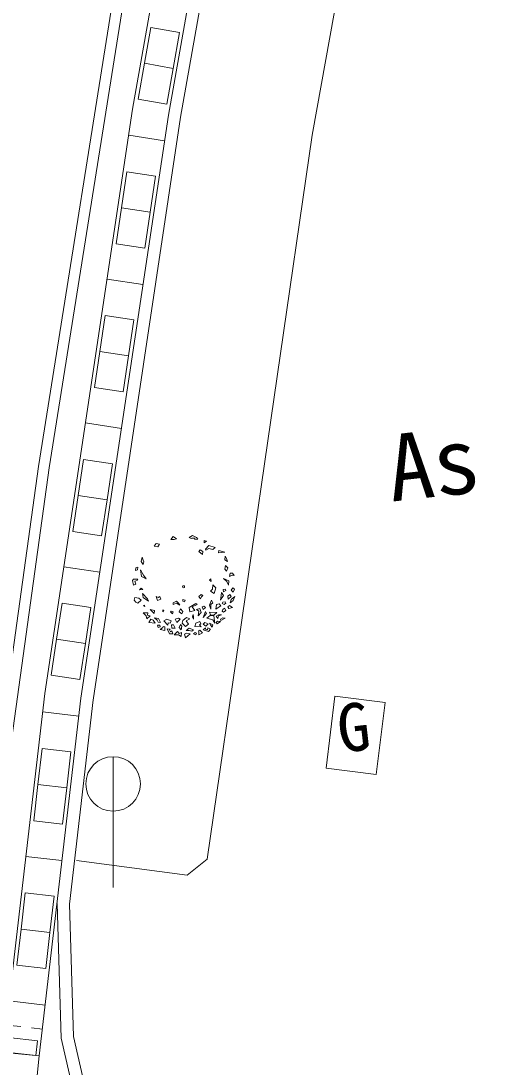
# Model space of a CAD drawing. Units: millimetres on the paper. Extents: x -420 to 420, y -297 to 297.
# Drawn here: x -219.24 to -214.81, y -15.86 to -6.27 of the extents above; entities that cross this region are included whole.
import ezdxf
from ezdxf.enums import TextEntityAlignment as Align

# ---------------------------------------------------------------- set-up
doc = ezdxf.new("R2010")
doc.units = ezdxf.units.MM
doc.linetypes.add('DASHED', pattern=[7.5, 6, -1.5])
doc.layers.add('0-0', color=7, linetype='Continuous', lineweight=13)
doc.layers.add('0-2_作業レイヤ1', color=7, linetype='Continuous', lineweight=13)
doc.styles.add('ＭＳ ゴシック', font='')
doc.styles.get('ＭＳ ゴシック').set_extended_font_data('MS Gothic')

# ---------------------------------------------------------------- blocks, each defined once
blk = doc.blocks.new('~2666')
at = {"layer": '0-2_作業レイヤ1'}
blk.add_lwpolyline([(21659183, 159169245), (21659146, 159169266), (21659142, 159169239), (21659116, 159169249), (21659112, 159169266), (21659083, 159169239), (21659154, 159169213)], close=True, dxfattribs=at)
blk = doc.blocks.new('~2665')
at = {"layer": '0-2_作業レイヤ1'}
blk.add_lwpolyline([(21658772, 159169311), (21658788, 159169290), (21658780, 159169239), (21658754, 159169269)], close=True, dxfattribs=at)
blk = doc.blocks.new('~2664')
at = {"layer": '0-2_作業レイヤ1'}
blk.add_lwpolyline([(21658492, 159169241), (21658555, 159169228), (21658555, 159169279), (21658531, 159169286), (21658527, 159169269)], close=True, dxfattribs=at)
blk = doc.blocks.new('~2663')
at = {"layer": '0-2_作業レイヤ1'}
blk.add_lwpolyline([(21658926, 159169219), (21658891, 159169230), (21658846, 159169230), (21658891, 159169260), (21658950, 159169239)], close=True, dxfattribs=at)
blk = doc.blocks.new('~2662')
at = {"layer": '0-2_作業レイヤ1'}
blk.add_lwpolyline([(21658406, 159169464), (21658351, 159169517), (21658414, 159169505)], close=True, dxfattribs=at)
blk = doc.blocks.new('~2661')
at = {"layer": '0-2_作業レイヤ1'}
blk.add_lwpolyline([(21658394, 159169373), (21658421, 159169332), (21658335, 159169337), (21658363, 159169383)], close=True, dxfattribs=at)
blk = doc.blocks.new('~2660')
at = {"layer": '0-2_作業レイヤ1'}
blk.add_lwpolyline([(21658228, 159170179), (21658257, 159170138), (21658267, 159170173), (21658257, 159170194), (21658243, 159170236)], close=True, dxfattribs=at)
blk = doc.blocks.new('~2659')
at = {"layer": '0-2_作業レイヤ1'}
blk.add_lwpolyline([(21658259, 159169571), (21658275, 159169579), (21658280, 159169558)], close=True, dxfattribs=at)
blk = doc.blocks.new('~2658')
at = {"layer": '0-2_作業レイヤ1'}
blk.add_lwpolyline([(21658322, 159169473), (21658318, 159169441), (21658353, 159169430), (21658306, 159169390), (21658296, 159169432), (21658255, 159169471)], close=True, dxfattribs=at)
blk = doc.blocks.new('~2657')
at = {"layer": '0-2_作業レイヤ1'}
blk.add_lwpolyline([(21658257, 159169683), (21658331, 159169630), (21658314, 159169666), (21658247, 159169737)], close=True, dxfattribs=at)
blk = doc.blocks.new('~2656')
at = {"layer": '0-2_作業レイヤ1'}
blk.add_lwpolyline([(21658124, 159169851), (21658110, 159169917), (21658124, 159169934), (21658181, 159169934), (21658173, 159169917), (21658140, 159169907), (21658155, 159169866)], close=True, dxfattribs=at)
blk = doc.blocks.new('~2655')
at = {"layer": '0-2_作業レイヤ1'}
blk.add_lwpolyline([(21658228, 159169811), (21658251, 159169794), (21658206, 159169788)], close=True, dxfattribs=at)
blk = doc.blocks.new('~2654')
at = {"layer": '0-2_作業レイヤ1'}
blk.add_lwpolyline([(21658185, 159169603), (21658228, 159169645), (21658198, 159169675), (21658140, 159169683), (21658132, 159169645), (21658155, 159169620)], close=True, dxfattribs=at)
blk = doc.blocks.new('~2653')
at = {"layer": '0-2_作業レイヤ1'}
blk.add_lwpolyline([(21658181, 159170098), (21658155, 159170092), (21658151, 159170056), (21658177, 159170062)], close=True, dxfattribs=at)
blk = doc.blocks.new('~2652')
at = {"layer": '0-2_作業レイヤ1'}
blk.add_lwpolyline([(21658232, 159169973), (21658296, 159169938), (21658259, 159169988), (21658220, 159170062)], close=True, dxfattribs=at)
blk = doc.blocks.new('~2651')
at = {"layer": '0-2_作業レイヤ1'}
blk.add_lwpolyline([(21658917, 159170492), (21658926, 159170498), (21658966, 159170498), (21658966, 159170479), (21659009, 159170483), (21658991, 159170507), (21658934, 159170534), (21658891, 159170507)], close=True, dxfattribs=at)
blk = doc.blocks.new('~2650')
at = {"layer": '0-2_作業レイヤ1'}
blk.add_lwpolyline([(21658639, 159170479), (21658684, 159170479), (21658713, 159170487), (21658670, 159170523)], close=True, dxfattribs=at)
blk = doc.blocks.new('~2649')
at = {"layer": '0-2_作業レイヤ1'}
blk.add_lwpolyline([(21658406, 159170390), (21658435, 159170426), (21658480, 159170417), (21658459, 159170379)], close=True, dxfattribs=at)
blk = doc.blocks.new('~2648')
at = {"layer": '0-2_作業レイヤ1'}
blk.add_lwpolyline([(21659379, 159170200), (21659383, 159170251), (21659404, 159170219), (21659416, 159170179)], close=True, dxfattribs=at)
blk = doc.blocks.new('~2647')
at = {"layer": '0-2_作業レイヤ1'}
blk.add_lwpolyline([(21659024, 159170313), (21659042, 159170339), (21659079, 159170317), (21659071, 159170272)], close=True, dxfattribs=at)
blk = doc.blocks.new('~2646')
at = {"layer": '0-2_作業レイヤ1'}
blk.add_lwpolyline([(21659128, 159170456), (21659095, 159170436), (21659095, 159170466)], close=True, dxfattribs=at)
blk = doc.blocks.new('~2645')
at = {"layer": '0-2_作業レイヤ1'}
blk.add_lwpolyline([(21659112, 159170349), (21659161, 159170396), (21659246, 159170370), (21659216, 159170343), (21659161, 159170358), (21659120, 159170334)], close=True, dxfattribs=at)
blk = doc.blocks.new('~2644')
at = {"layer": '0-2_作業レイヤ1'}
blk.add_lwpolyline([(21659291, 159170296), (21659298, 159170328), (21659379, 159170307), (21659289, 159170296)], dxfattribs=at)
blk = doc.blocks.new('~2643')
at = {"layer": '0-2_作業レイヤ1'}
blk.add_lwpolyline([(21658979, 159169600), (21659001, 159169588), (21658930, 159169553), (21658966, 159169502), (21658897, 159169485), (21658891, 159169547)], close=True, dxfattribs=at)
blk = doc.blocks.new('~2642')
at = {"layer": '0-2_作業レイヤ1'}
blk.add_lwpolyline([(21658750, 159169485), (21658772, 159169528), (21658801, 159169492), (21658788, 159169456)], close=True, dxfattribs=at)
blk = doc.blocks.new('~2641')
at = {"layer": '0-2_作業レイヤ1'}
blk.add_lwpolyline([(21658631, 159169485), (21658643, 159169496), (21658670, 159169485), (21658660, 159169460)], close=True, dxfattribs=at)
blk = doc.blocks.new('~2640')
at = {"layer": '0-2_作業レイヤ1'}
blk.add_lwpolyline([(21658695, 159169383), (21658742, 159169398), (21658764, 159169383), (21658721, 159169341)], close=True, dxfattribs=at)
blk = doc.blocks.new('~2639')
at = {"layer": '0-2_作業レイヤ1'}
blk.add_lwpolyline([(21658795, 159169328), (21658803, 159169368), (21658854, 159169409), (21658897, 159169388), (21658846, 159169362), (21658880, 159169317), (21658840, 159169286)], close=True, dxfattribs=at)
blk = doc.blocks.new('~2638')
at = {"layer": '0-2_作業レイヤ1'}
blk.add_lwpolyline([(21658823, 159169624), (21658833, 159169645), (21658803, 159169654), (21658803, 159169630)], close=True, dxfattribs=at)
blk = doc.blocks.new('~2637')
at = {"layer": '0-2_作業レイヤ1'}
blk.add_lwpolyline([(21658713, 159169634), (21658670, 159169609), (21658670, 159169588), (21658713, 159169603), (21658760, 159169579), (21658742, 159169603)], close=True, dxfattribs=at)
blk = doc.blocks.new('~2636')
at = {"layer": '0-2_作業レイヤ1'}
blk.add_lwpolyline([(21658529, 159169511), (21658543, 159169502), (21658529, 159169485)], close=True, dxfattribs=at)
blk = doc.blocks.new('~2635')
at = {"layer": '0-2_作業レイヤ1'}
blk.add_lwpolyline([(21658468, 159169394), (21658496, 159169341), (21658465, 159169343), (21658447, 159169373), (21658414, 159169403)], close=True, dxfattribs=at)
blk = doc.blocks.new('~2634')
at = {"layer": '0-2_作業レイヤ1'}
blk.add_lwpolyline([(21658455, 159169641), (21658498, 159169660), (21658484, 159169696), (21658465, 159169683), (21658435, 159169696)], close=True, dxfattribs=at)
blk = doc.blocks.new('~2633')
at = {"layer": '0-2_作業レイヤ1'}
blk.add_lwpolyline([(21658541, 159169362), (21658580, 159169383), (21658641, 159169360), (21658627, 159169332), (21658600, 159169334), (21658598, 159169300)], close=True, dxfattribs=at)
blk = doc.blocks.new('~2632')
at = {"layer": '0-2_作業レイヤ1'}
blk.add_lwpolyline([(21658647, 159169305), (21658676, 159169305), (21658695, 159169262), (21658652, 159169262)], close=True, dxfattribs=at)
blk = doc.blocks.new('~2631')
at = {"layer": '0-2_作業レイヤ1'}
blk.add_lwpolyline([(21658455, 159169302), (21658484, 159169302), (21658490, 159169279), (21658465, 159169269)], close=True, dxfattribs=at)
blk = doc.blocks.new('~2630')
at = {"layer": '0-2_作業レイヤ1'}
blk.add_lwpolyline([(21658934, 159169419), (21658946, 159169451), (21658950, 159169419), (21658950, 159169383)], close=True, dxfattribs=at)
blk = doc.blocks.new('~2629')
at = {"layer": '0-2_作業レイヤ1'}
blk.add_lwpolyline([(21659420, 159169553), (21659445, 159169571), (21659486, 159169547), (21659437, 159169532)], close=True, dxfattribs=at)
blk = doc.blocks.new('~2628')
at = {"layer": '0-2_作業レイヤ1'}
blk.add_lwpolyline([(21659369, 159169588), (21659345, 159169600), (21659351, 159169620), (21659383, 159169624), (21659394, 159169603)], close=True, dxfattribs=at)
blk = doc.blocks.new('~2627')
at = {"layer": '0-2_作業レイヤ1'}
blk.add_lwpolyline([(21659351, 159169517), (21659345, 159169496), (21659361, 159169481), (21659394, 159169502), (21659375, 159169537)], close=True, dxfattribs=at)
blk = doc.blocks.new('~2626')
at = {"layer": '0-2_作業レイヤ1'}
blk.add_lwpolyline([(21659320, 159169383), (21659351, 159169403), (21659383, 159169398), (21659324, 159169368)], close=True, dxfattribs=at)
blk = doc.blocks.new('~2625')
at = {"layer": '0-2_作業レイヤ1'}
blk.add_lwpolyline([(21659420, 159169702), (21659449, 159169722), (21659467, 159169696), (21659424, 159169660)], close=True, dxfattribs=at)
blk = doc.blocks.new('~2624')
at = {"layer": '0-2_作業レイヤ1'}
blk.add_lwpolyline([(21659390, 159169798), (21659359, 159169794), (21659361, 159169762), (21659394, 159169779)], close=True, dxfattribs=at)
blk = doc.blocks.new('~2623')
at = {"layer": '0-2_作業レイヤ1'}
blk.add_lwpolyline([(21659492, 159169815), (21659512, 159169798), (21659494, 159169758), (21659467, 159169785)], close=True, dxfattribs=at)
blk = doc.blocks.new('~2622')
at = {"layer": '0-2_作業レイヤ1'}
blk.add_lwpolyline([(21659437, 159169913), (21659361, 159169943), (21659406, 159169902), (21659432, 159169851)], close=True, dxfattribs=at)
blk = doc.blocks.new('~2621')
at = {"layer": '0-2_作業レイヤ1'}
blk.add_lwpolyline([(21659320, 159169649), (21659361, 159169711), (21659332, 159169753), (21659330, 159169711), (21659320, 159169647)], dxfattribs=at)
blk = doc.blocks.new('~2620')
at = {"layer": '0-2_作業レイヤ1'}
blk.add_lwpolyline([(21659467, 159169654), (21659516, 159169696), (21659494, 159169641), (21659453, 159169609)], close=True, dxfattribs=at)
blk = doc.blocks.new('~2619')
at = {"layer": '0-2_作業レイヤ1'}
blk.add_lwpolyline([(21659067, 159169553), (21659091, 159169562), (21659112, 159169543), (21659083, 159169517)], close=True, dxfattribs=at)
blk = doc.blocks.new('~2618')
at = {"layer": '0-2_作業レイヤ1'}
blk.add_lwpolyline([(21659171, 159169481), (21659269, 159169477), (21659228, 159169439), (21659183, 159169443)], close=True, dxfattribs=at)
blk = doc.blocks.new('~2617')
at = {"layer": '0-2_作業レイヤ1'}
blk.add_lwpolyline([(21659083, 159169409), (21659128, 159169464), (21659112, 159169492)], close=True, dxfattribs=at)
blk = doc.blocks.new('~2616')
at = {"layer": '0-2_作業レイヤ1'}
blk.add_lwpolyline([(21659216, 159169377), (21659242, 159169332), (21659228, 159169430), (21659179, 159169436), (21659134, 159169398)], close=True, dxfattribs=at)
blk = doc.blocks.new('~2615')
at = {"layer": '0-2_作業レイヤ1'}
blk.add_lwpolyline([(21659024, 159169496), (21658991, 159169517), (21659038, 159169532), (21659056, 159169477), (21659013, 159169430)], close=True, dxfattribs=at)
blk = doc.blocks.new('~2614')
at = {"layer": '0-2_作業レイヤ1'}
blk.add_lwpolyline([(21659083, 159169317), (21659105, 159169337), (21659150, 159169322), (21659120, 159169290)], close=True, dxfattribs=at)
blk = doc.blocks.new('~2613')
at = {"layer": '0-2_作業レイヤ1'}
blk.add_lwpolyline([(21658966, 159169286), (21658979, 159169328), (21659038, 159169353), (21659050, 159169322), (21659030, 159169305), (21659056, 159169281)], close=True, dxfattribs=at)
blk = doc.blocks.new('~2612')
at = {"layer": '0-2_作業レイヤ1'}
blk.add_lwpolyline([(21659212, 159169798), (21659216, 159169856), (21659257, 159169815), (21659234, 159169737), (21659183, 159169770)], close=True, dxfattribs=at)
blk = doc.blocks.new('~2611')
at = {"layer": '0-2_作業レイヤ1'}
blk.add_lwpolyline([(21659171, 159169922), (21659189, 159169938), (21659191, 159169902)], close=True, dxfattribs=at)
blk = doc.blocks.new('~2610')
at = {"layer": '0-2_作業レイヤ1'}
blk.add_lwpolyline([(21659024, 159169696), (21659056, 159169722), (21659079, 159169711), (21659058, 159169690), (21659046, 159169666)], close=True, dxfattribs=at)
blk = doc.blocks.new('~2609')
at = {"layer": '0-2_作業レイヤ1'}
blk.add_lwpolyline([(21659171, 159169579), (21659197, 159169645), (21659216, 159169609), (21659189, 159169588), (21659189, 159169522)], close=True, dxfattribs=at)
blk = doc.blocks.new('~2608')
at = {"layer": '0-2_作業レイヤ1'}
blk.add_lwpolyline([(21659257, 159169522), (21659265, 159169588), (21659304, 159169594), (21659324, 159169568), (21659255, 159169522)], dxfattribs=at)
blk = doc.blocks.new('~2607')
at = {"layer": '0-2_作業レイヤ1'}
blk.add_lwpolyline([(21659261, 159169424), (21659291, 159169443), (21659332, 159169443), (21659291, 159169430), (21659283, 159169394)], close=True, dxfattribs=at)
blk = doc.blocks.new('~2606')
at = {"layer": '0-2_作業レイヤ1'}
blk.add_lwpolyline([(21659261, 159169341), (21659279, 159169356), (21659320, 159169353), (21659275, 159169322)], close=True, dxfattribs=at)
blk = doc.blocks.new('~2605')
at = {"layer": '0-2_作業レイヤ1'}
blk.add_lwpolyline([(21659189, 159169296), (21659171, 159169332), (21659216, 159169305), (21659208, 159169275)], close=True, dxfattribs=at)
blk = doc.blocks.new('~2604')
at = {"layer": '0-2_作業レイヤ1'}
blk.add_lwpolyline([(21659379, 159170072), (21659390, 159170124), (21659420, 159170092), (21659404, 159170045)], close=True, dxfattribs=at)
blk = doc.blocks.new('~2603')
at = {"layer": '0-2_作業レイヤ1'}
blk.add_lwpolyline([(21659453, 159170015), (21659486, 159170015), (21659508, 159169985), (21659479, 159169988), (21659445, 159169973)], close=True, dxfattribs=at)
blk = doc.blocks.new('~2602')
at = {"layer": '0-2_作業レイヤ1'}
blk.add_lwpolyline([(21658991, 159169192), (21658979, 159169168), (21658950, 159169183), (21658972, 159169203)], close=True, dxfattribs=at)
blk = doc.blocks.new('~2601')
at = {"layer": '0-2_作業レイヤ1'}
blk.add_lwpolyline([(21658621, 159169183), (21658664, 159169185), (21658652, 159169226), (21658631, 159169209), (21658621, 159169236), (21658629, 159169249), (21658588, 159169251)], close=True, dxfattribs=at)
blk = doc.blocks.new('~2600')
at = {"layer": '0-2_作業レイヤ1'}
blk.add_lwpolyline([(21658729, 159169213), (21658750, 159169188), (21658786, 159169203), (21658780, 159169147), (21658742, 159169168), (21658684, 159169168)], close=True, dxfattribs=at)
blk = doc.blocks.new('~2599')
at = {"layer": '0-2_作業レイヤ1'}
blk.add_lwpolyline([(21658825, 159169177), (21658854, 159169192), (21658905, 159169183), (21658840, 159169128)], close=True, dxfattribs=at)
blk = doc.blocks.new('~2598')
at = {"layer": '0-2_作業レイヤ1'}
blk.add_lwpolyline([(21659024, 159169209), (21659020, 159169168), (21659075, 159169198), (21659038, 159169234), (21659017, 159169224)], close=True, dxfattribs=at)
blk = doc.blocks.new('~2667')
at = {"layer": '0-2_作業レイヤ1'}
blk.add_circle((21658813, 159169831), 14.1, dxfattribs=at)
at = {"layer": '0-0'}
for name in ['~2651', '~2649', '~2650', '~2646', '~2645', '~2647', '~2644', '~2648', '~2660', '~2604', '~2653', '~2652', '~2603', '~2656', '~2611', '~2612', '~2622', '~2623', '~2654', '~2655', '~2657', '~2634', '~2610', '~2621', '~2624', '~2625', '~2620', '~2659', '~2637', '~2642', '~2638', '~2643', '~2615', '~2619', '~2609', '~2608', '~2628', '~2627', '~2629', '~2658', '~2662', '~2635', '~2636', '~2641', '~2640', '~2639', '~2630', '~2617', '~2616', '~2618', '~2607', '~2626', '~2661', '~2631', '~2664', '~2633', '~2601', '~2632', '~2665', '~2663', '~2613', '~2614', '~2666', '~2605', '~2606', '~2600', '~2599', '~2602', '~2598']:
    blk.add_blockref(name, (0, 0), dxfattribs=at)
blk = doc.blocks.new('~4068')
at = {"layer": '0-2_作業レイヤ1'}
for points in [[(21692394, 159278174), (21688903, 159271976), (21685440, 159265457), (21682932, 159260489), (21679639, 159253561), (21677454, 159248712), (21674970, 159242694), (21673052, 159237723), (21671251, 159232648), (21669777, 159228104), (21667937, 159221966), (21666487, 159216817), (21664776, 159210268), (21663639, 159205608), (21662060, 159198821), (21660573, 159192110), (21659108, 159185012), (21657994, 159178886), (21656817, 159171486), (21656076, 159166183)], [(21656224, 159166164), (21656965, 159171464), (21658142, 159178861), (21659256, 159184984), (21660719, 159192079), (21662206, 159198788), (21663785, 159205573), (21664922, 159210231), (21666631, 159216778), (21668081, 159221924), (21669921, 159228059), (21671393, 159232600), (21673192, 159237671), (21675110, 159242638), (21677592, 159248652), (21679775, 159253498), (21683066, 159260423), (21685574, 159265388), (21689035, 159271904), (21692524, 159278100)]]:
    blk.add_lwpolyline(points, dxfattribs=at)
at = {"layer": '0-0'}
blk.add_blockref('~2667', (0, 0), dxfattribs=at)
blk = doc.blocks.new('拡大図~9')
at = {"layer": '0-2_作業レイヤ1'}
for p, q in [((21658361, 159177521), (21658274, 159177028)), ((21658755, 159177451), (21658361, 159177521)), ((21658755, 159177451), (21658668, 159176958)), ((21658274, 159177028), (21658186, 159176536)), ((21658668, 159176958), (21658274, 159177028)), ((21658668, 159176958), (21658580, 159176466)), ((21658580, 159176466), (21658186, 159176536)), ((21658551, 159175964), (21658057, 159176038)), ((21658032, 159175536), (21657958, 159175042)), ((21658428, 159175477), (21658032, 159175536)), ((21658428, 159175477), (21658353, 159174982)), ((21657958, 159175042), (21657883, 159174547)), ((21658353, 159174982), (21657958, 159175042)), ((21658353, 159174982), (21658279, 159174488)), ((21658279, 159174488), (21657883, 159174547)), ((21658254, 159173986), (21657760, 159174060)), ((21657735, 159173558), (21657660, 159173064)), ((21658130, 159173499), (21657735, 159173558)), ((21658130, 159173499), (21658056, 159173004)), ((21657660, 159173064), (21657586, 159172569)), ((21658056, 159173004), (21657660, 159173064)), ((21658056, 159173004), (21657982, 159172510)), ((21657982, 159172510), (21657586, 159172569)), ((21657957, 159172008), (21657462, 159172082)), ((21657437, 159171580), (21657363, 159171086)), ((21657833, 159171521), (21657437, 159171580)), ((21657833, 159171521), (21657759, 159171027)), ((21657363, 159171086), (21657289, 159170592)), ((21657759, 159171027), (21657363, 159171086)), ((21657759, 159171027), (21657684, 159170532)), ((21657684, 159170532), (21657289, 159170592)), ((21657659, 159170030), (21657165, 159170105)), ((21657140, 159169603), (21657066, 159169108)), ((21657536, 159169543), (21657140, 159169603)), ((21657536, 159169543), (21657461, 159169049)), ((21657066, 159169108), (21656991, 159168614)), ((21657461, 159169049), (21657066, 159169108)), ((21657461, 159169049), (21657387, 159168554)), ((21657387, 159168554), (21656991, 159168614)), ((21657370, 159168051), (21656874, 159168109)), ((21656866, 159167607), (21656808, 159167110)), ((21657263, 159167560), (21656866, 159167607)), ((21657263, 159167560), (21657205, 159167064)), ((21657843, 159167494), (21657843, 159165694)), ((21656808, 159167110), (21656750, 159166613)), ((21657205, 159167064), (21656808, 159167110)), ((21657205, 159167064), (21657147, 159166567)), ((21657147, 159166567), (21656750, 159166613)), ((21657139, 159166065), (21656643, 159166122)), ((21656635, 159165620), (21656577, 159165123)), ((21657032, 159165574), (21656635, 159165620)), ((21657032, 159165574), (21656974, 159165077)), ((21656577, 159165123), (21656519, 159164627)), ((21656974, 159165077), (21656577, 159165123)), ((21656974, 159165077), (21656917, 159164581)), ((21656917, 159164581), (21656519, 159164627)), ((21656909, 159164078), (21656412, 159164136)), ((21656801, 159163587), (21656404, 159163633)), ((21656801, 159163587), (21656778, 159163384)), ((21656827, 159163379), (21656331, 159163436))]:
    blk.add_line(p, q, dxfattribs=at)
at = {"layer": '0-2_作業レイヤ1', "linetype": 'DASHED'}
blk.add_line((21656870, 159163748), (21656374, 159163805), dxfattribs=at)
at = {"layer": '0-2_作業レイヤ1'}
for points in [[(21685039, 159260179), (21682466, 159254846), (21679043, 159247345), (21675562, 159239043), (21672841, 159232002), (21669916, 159223746), (21667538, 159216397), (21665097, 159208108), (21663344, 159201531), (21661185, 159192431), (21659679, 159185242), (21658111, 159176397), (21656903, 159168363), (21656331, 159163436)], [(21685486, 159259956), (21682919, 159254633), (21679501, 159247144), (21676025, 159238856), (21673310, 159231828), (21670390, 159223586), (21668016, 159216249), (21665579, 159207973), (21663829, 159201408), (21661673, 159192322), (21660170, 159185147), (21658605, 159176316), (21657399, 159168297), (21656827, 159163379)], [(21668179, 159216201), (21665743, 159207928), (21663994, 159201367), (21661839, 159192285), (21660337, 159185115), (21658772, 159176289), (21657567, 159168272)], [(21660524, 159185796), (21662014, 159185491), (21662237, 159185206), (21660581, 159176038), (21659139, 159166084), (21658864, 159165864), (21657337, 159166065)], [(21668360, 159154756), (21666127, 159155000), (21663954, 159155483), (21662168, 159156311), (21660675, 159157347), (21659411, 159158676), (21658416, 159160188), (21657707, 159161859), (21657297, 159163647), (21657245, 159165468), (21657568, 159168277)], [(21657075, 159165476), (21657127, 159163625), (21657544, 159161806), (21658266, 159160107), (21659277, 159158570), (21660564, 159157217), (21662083, 159156163), (21663899, 159155321), (21666099, 159154832), (21668341, 159154587)]]:
    blk.add_lwpolyline(points, dxfattribs=at)
for points in [[(21661585, 159168241), (21661464, 159167251), (21660774, 159167336), (21660895, 159168326)], [(21656059, 159163456), (21655981, 159162681), (21656747, 159162604), (21656825, 159163379)]]:
    blk.add_lwpolyline(points, close=True, dxfattribs=at)
blk.add_circle((21657843, 159167119), 375, dxfattribs=at)
at = {"layer": '0-2_作業レイヤ1', "style": 'ＭＳ ゴシック'}
for s, height, p in [('As', 916.4, (21661705, 159170727)), ('G', 660, (21660986, 159167350))]:
    blk.add_text(s, height=height, rotation=6.388, dxfattribs=at).set_placement(p, align=Align.BOTTOM_LEFT)
blk = doc.blocks.new('元図より')
at = {"layer": '0-0'}
for name in ['~4068', '拡大図~9']:
    blk.add_blockref(name, (0, 0), dxfattribs=at)

msp = doc.modelspace()

# ---------------------------------------------------------------- block references
at = {"layer": '0-0', "xscale": 0.0006666667, "yscale": 0.0006666667}
msp.add_blockref('元図より', (-14656.961, -106124.681), dxfattribs=at)

doc.saveas('drawing.dxf')
